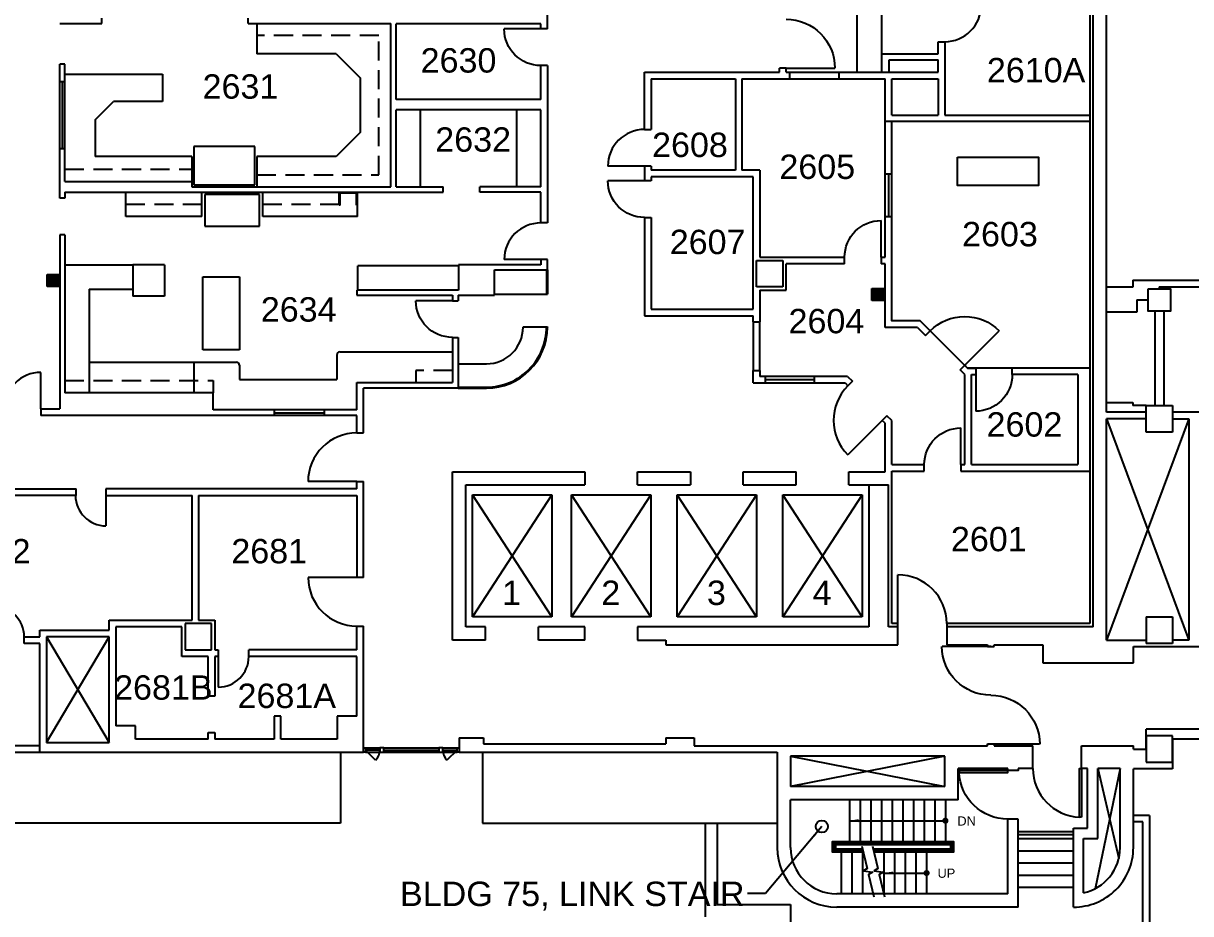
# Model space of a CAD drawing. Header units: inches. Extents: x 338 to 7662, y 1527 to 4766.
# Drawn here: x 2605 to 3754, y 2818 to 3694 of the extents above; entities that cross this region are included whole.
import ezdxf

# ---------------------------------------------------------------- set-up
doc = ezdxf.new("R2010")
doc.units = ezdxf.units.IN
doc.header["$LTSCALE"] = 150
doc.header["$MEASUREMENT"] = 0
doc.linetypes.add('HIDDEN2', pattern=[0.1875, 0.125, -0.0625])
doc.layers.get('0').update_dxf_attribs({"linetype": 'CONTINUOUS'})
for name, color, linetype in [('A-ANNO-TEXT', 4, 'CONTINUOUS'), ('A-ANNO-TEXT-STAIR', 4, 'CONTINUOUS'), ('A-ANNO-TX192', 4, 'CONTINUOUS'), ('A-COLS', 5, 'CONTINUOUS'), ('A-DOOR', 2, 'CONTINUOUS'), ('A-FLOR-BEAM', 1, 'CONTINUOUS'), ('A-FLOR-CASE', 3, 'CONTINUOUS'), ('A-FLOR-CASE-UPPR', 3, 'HIDDEN2'), ('A-FLOR-EVTR', 2, 'CONTINUOUS'), ('A-FLOR-HRAL', 1, 'CONTINUOUS'), ('A-FLOR-STRS', 2, 'CONTINUOUS'), ('A-FURN-EQUIP', 3, 'CONTINUOUS'), ('A-GLAZ', 2, 'CONTINUOUS'), ('A-GLAZ-SILL', 1, 'CONTINUOUS'), ('A-ROOF-LEVL-THICK', 3, 'CONTINUOUS'), ('A-SHFT', 1, 'CONTINUOUS'), ('A-WALL-FULL', 6, 'CONTINUOUS'), ('X-MEDGAS', 5, 'CONTINUOUS')]:
    doc.layers.add(name, color=color, linetype=linetype)
doc.styles.add('ARIAL', font='arial.ttf')
doc.styles.get("Standard").update_dxf_attribs({"font": 'simplex'})
doc.dimstyles.new('DIM-96', dxfattribs={"dimscale": 96, "dimtxt": 0.18, "dimasz": 0.09375, "dimexe": 0.18, "dimexo": 0.0625, "dimgap": 0.09, "dimtad": 0, "dimtih": 1, "dimtoh": 1, "dimdec": 4, "dimzin": 0, "dimdsep": 46, "dimlunit": 4, "dimtxsty": 'Standard', "dimblk": 'ARCHTICK', "dimcen": 0.09, "dimadec": 0, "dimazin": 0, "dimtfac": 1, "dimtdec": 4, "dimtofl": 0, "dimtmove": 2, "dimatfit": 3, "dimfxl": 0, "dimtolj": 1, "dimtzin": 0, "dimarcsym": 0})
doc.dimstyles.new('DIM1-4', dxfattribs={"dimscale": 48, "dimtxt": 0.09375, "dimasz": 0.125, "dimexe": 0.125, "dimexo": 0.09375, "dimgap": 0, "dimtad": 1, "dimdec": 6, "dimzin": 7, "dimdsep": 46, "dimlunit": 4, "dimtxsty": 'Standard', "dimsah": 1, "dimcen": 2.25, "dimdle": 1.5, "dimadec": 0, "dimazin": 0, "dimtfac": 1, "dimtdec": 6, "dimtix": 1, "dimtofl": 0, "dimtmove": 2, "dimatfit": 3, "dimfxl": 0, "dimtolj": 1, "dimtzin": 3, "dimarcsym": 0})

# ---------------------------------------------------------------- blocks, each defined once
blk = doc.blocks.new('LDOOR', base_point=(5988, 1992))
blk.add_line((5988, 1992), (5988, 2004))
blk.add_arc((5988, 1992), 12, 0, 90)
blk = doc.blocks.new('RDOOR', base_point=(6216, 3180))
blk.add_line((6216, 3180), (6216, 3192))
blk.add_arc((6216, 3180), 12, 90, 180)
blk = doc.blocks.new('TSTDOOR')
blk.add_line((0, 0), (0, 1))
blk.add_arc((0, 0), 1, 0, 90)
blk = doc.blocks.new('FIREPULL')
at = {"layer": 'X-MEDGAS'}
for p, q in [((-5.9, 0), (-5.9, 11.8)), ((-5.9, 11.8), (5.9, 11.8)), ((-5.9, 0), (-5.9, 11.8)), ((-5.9, 0), (-5.9, 11.8)), ((-5.8, 0), (-5.8, 11.8)), ((-5.8, 0), (-5.8, 11.8)), ((-5.8, 0), (-5.8, 11.8)), ((-5.7, 0), (-5.7, 11.8)), ((-5.7, 0), (-5.7, 11.8)), ((-5.7, 0), (-5.7, 11.8)), ((-5.7, 0), (-5.7, 11.8)), ((-5.6, 0), (-5.6, 11.8)), ((-5.6, 0), (-5.6, 11.8)), ((-5.6, 0), (-5.6, 11.8)), ((-5.5, 0), (-5.5, 11.8)), ((-5.5, 0), (-5.5, 11.8)), ((-5.5, 0), (-5.5, 11.8)), ((-5.4, 0), (-5.4, 11.8)), ((-5.4, 0), (-5.4, 11.8)), ((-5.4, 0), (-5.4, 11.8)), ((-5.3, 0), (-5.3, 11.8)), ((-5.3, 0), (-5.3, 11.8)), ((-5.3, 0), (-5.3, 11.8)), ((-5.2, 0), (-5.2, 11.8)), ((-5.2, 0), (-5.2, 11.8)), ((-5.2, 0), (-5.2, 11.8)), ((-5.2, 0), (-5.2, 11.8)), ((-5.1, 0), (-5.1, 11.8)), ((-5.1, 0), (-5.1, 11.8)), ((-5.1, 0), (-5.1, 11.8)), ((-5, 0), (-5, 11.8)), ((-5, 0), (-5, 11.8)), ((-5, 0), (-5, 11.8)), ((-4.9, 0), (-4.9, 11.8)), ((-4.9, 0), (-4.9, 11.8)), ((-4.9, 0), (-4.9, 11.8)), ((-4.8, 0), (-4.8, 11.8)), ((-4.8, 0), (-4.8, 11.8)), ((-4.8, 0), (-4.8, 11.8)), ((-4.7, 0), (-4.7, 11.8)), ((-4.7, 0), (-4.7, 11.8)), ((-4.7, 0), (-4.7, 11.8)), ((-4.7, 0), (-4.7, 11.8)), ((-4.6, 0), (-4.6, 11.8)), ((-4.6, 0), (-4.6, 11.8)), ((-4.6, 0), (-4.6, 11.8)), ((-4.5, 0), (-4.5, 11.8)), ((-4.5, 0), (-4.5, 11.8)), ((-4.5, 0), (-4.5, 11.8)), ((-4.4, 0), (-4.4, 11.8)), ((-4.4, 0), (-4.4, 11.8)), ((-4.4, 0), (-4.4, 11.8)), ((-4.3, 0), (-4.3, 11.8)), ((-4.3, 0), (-4.3, 11.8)), ((-4.3, 0), (-4.3, 11.8)), ((-4.2, 0), (-4.2, 11.8)), ((-4.2, 0), (-4.2, 11.8)), ((-4.2, 0), (-4.2, 11.8)), ((-4.2, 0), (-4.2, 11.8)), ((-4.1, 0), (-4.1, 11.8)), ((-4.1, 0), (-4.1, 11.8)), ((-4.1, 0), (-4.1, 11.8)), ((-4, 0), (-4, 11.8)), ((-4, 0), (-4, 11.8)), ((-4, 0), (-4, 11.8)), ((-3.9, 0), (-3.9, 11.8)), ((-3.9, 0), (-3.9, 11.8)), ((-3.9, 0), (-3.9, 11.8)), ((-3.8, 0), (-3.8, 11.8)), ((-3.8, 0), (-3.8, 11.8)), ((-3.8, 0), (-3.8, 11.8)), ((-3.7, 0), (-3.7, 11.8)), ((-3.7, 0), (-3.7, 11.8)), ((-3.7, 0), (-3.7, 11.8)), ((-3.7, 0), (-3.7, 11.8)), ((-3.6, 0), (-3.6, 11.8)), ((-3.6, 0), (-3.6, 11.8)), ((-3.6, 0), (-3.6, 11.8)), ((-3.5, 0), (-3.5, 11.8)), ((-3.5, 0), (-3.5, 11.8)), ((-3.5, 0), (-3.5, 11.8)), ((-3.4, 0), (-3.4, 11.8)), ((-3.4, 0), (-3.4, 11.8)), ((-3.4, 0), (-3.4, 11.8)), ((-3.3, 0), (-3.3, 11.8)), ((-3.3, 0), (-3.3, 11.8)), ((-3.3, 0), (-3.3, 11.8)), ((-3.2, 0), (-3.2, 11.8)), ((-3.2, 0), (-3.2, 11.8)), ((-3.2, 0), (-3.2, 11.8)), ((-3.2, 0), (-3.2, 11.8)), ((-3.1, 0), (-3.1, 11.8)), ((-3.1, 0), (-3.1, 11.8)), ((-3.1, 0), (-3.1, 11.8)), ((-3, 0), (-3, 11.8)), ((-3, 0), (-3, 11.8)), ((-3, 0), (-3, 11.8)), ((-2.9, 0), (-2.9, 11.8)), ((-2.9, 0), (-2.9, 11.8)), ((-2.9, 0), (-2.9, 11.8)), ((-2.8, 0), (-2.8, 11.8)), ((-2.8, 0), (-2.8, 11.8)), ((-2.8, 0), (-2.8, 11.8)), ((-2.7, 0), (-2.7, 11.8)), ((-2.7, 0), (-2.7, 11.8)), ((-2.7, 0), (-2.7, 11.8)), ((-2.7, 0), (-2.7, 11.8)), ((-2.6, 0), (-2.6, 11.8)), ((-2.6, 0), (-2.6, 11.8)), ((-2.6, 0), (-2.6, 11.8)), ((-2.5, 0), (-2.5, 11.8)), ((-2.5, 0), (-2.5, 11.8)), ((-2.5, 0), (-2.5, 11.8)), ((-2.4, 0), (-2.4, 11.8)), ((-2.4, 0), (-2.4, 11.8)), ((-2.4, 0), (-2.4, 11.8)), ((-2.3, 0), (-2.3, 11.8)), ((-2.3, 0), (-2.3, 11.8)), ((-2.3, 0), (-2.3, 11.8)), ((-2.2, 0), (-2.2, 11.8)), ((-2.2, 0), (-2.2, 11.8)), ((-2.2, 0), (-2.2, 11.8)), ((-2.2, 0), (-2.2, 11.8)), ((-2.1, 0), (-2.1, 11.8)), ((-2.1, 0), (-2.1, 11.8)), ((-2.1, 0), (-2.1, 11.8)), ((-2, 0), (-2, 11.8)), ((-2, 0), (-2, 11.8)), ((-2, 0), (-2, 11.8)), ((-1.9, 0), (-1.9, 11.8)), ((-1.9, 0), (-1.9, 11.8)), ((-1.9, 0), (-1.9, 11.8)), ((-1.8, 0), (-1.8, 11.8)), ((-1.8, 0), (-1.8, 11.8)), ((-1.8, 0), (-1.8, 11.8)), ((-1.7, 0), (-1.7, 11.8)), ((-1.7, 0), (-1.7, 11.8)), ((-1.7, 0), (-1.7, 11.8)), ((-1.7, 0), (-1.7, 11.8)), ((-1.6, 0), (-1.6, 11.8)), ((-1.6, 0), (-1.6, 11.8)), ((-1.6, 0), (-1.6, 11.8)), ((-1.5, 0), (-1.5, 11.8)), ((-1.5, 0), (-1.5, 11.8)), ((-1.5, 0), (-1.5, 11.8)), ((-1.4, 0), (-1.4, 11.8)), ((-1.4, 0), (-1.4, 11.8)), ((-1.4, 0), (-1.4, 11.8)), ((-1.3, 0), (-1.3, 11.8)), ((-1.3, 0), (-1.3, 11.8)), ((-1.3, 0), (-1.3, 11.8)), ((-1.2, 0), (-1.2, 11.8)), ((-1.2, 0), (-1.2, 11.8)), ((-1.2, 0), (-1.2, 11.8)), ((-1.2, 0), (-1.2, 11.8)), ((-1.1, 0), (-1.1, 11.8)), ((-1.1, 0), (-1.1, 11.8)), ((-1.1, 0), (-1.1, 11.8)), ((-1, 0), (-1, 11.8)), ((-1, 0), (-1, 11.8)), ((-1, 0), (-1, 11.8)), ((-0.9, 0), (-0.9, 11.8)), ((-0.9, 0), (-0.9, 11.8)), ((-0.9, 0), (-0.9, 11.8)), ((-0.8, 0), (-0.8, 11.8)), ((-0.8, 0), (-0.8, 11.8)), ((-0.8, 0), (-0.8, 11.8)), ((-0.7, 0), (-0.7, 11.8)), ((-0.7, 0), (-0.7, 11.8)), ((-0.7, 0), (-0.7, 11.8)), ((-0.7, 0), (-0.7, 11.8)), ((-0.6, 0), (-0.6, 11.8)), ((-0.6, 0), (-0.6, 11.8)), ((-0.6, 0), (-0.6, 11.8)), ((-0.5, 0), (-0.5, 11.8)), ((-0.5, 0), (-0.5, 11.8)), ((-0.5, 0), (-0.5, 11.8)), ((-0.4, 0), (-0.4, 11.8)), ((-0.4, 0), (-0.4, 11.8)), ((-0.4, 0), (-0.4, 11.8)), ((-0.3, 0), (-0.3, 11.8)), ((-0.3, 0), (-0.3, 11.8)), ((-0.3, 0), (-0.3, 11.8)), ((-0.2, 0), (-0.2, 11.8)), ((-0.2, 0), (-0.2, 11.8)), ((-0.2, 0), (-0.2, 11.8)), ((-0.2, 0), (-0.2, 11.8)), ((-0.1, 0), (-0.1, 11.8)), ((-0.1, 0), (-0.1, 11.8)), ((-0.1, 0), (-0.1, 11.8)), ((0, 0), (0, 11.8)), ((0, 0), (0, 11.8)), ((0, 0), (0, 11.8)), ((0.1, 0), (0.1, 11.8)), ((0.1, 0), (0.1, 11.8)), ((0.1, 0), (0.1, 11.8)), ((0.2, 0), (0.2, 11.8)), ((0.2, 0), (0.2, 11.8)), ((0.2, 0), (0.2, 11.8)), ((0.3, 0), (0.3, 11.8)), ((0.3, 0), (0.3, 11.8)), ((0.3, 0), (0.3, 11.8)), ((0.3, 0), (0.3, 11.8)), ((0.4, 0), (0.4, 11.8)), ((0.4, 0), (0.4, 11.8)), ((0.4, 0), (0.4, 11.8)), ((0.5, 0), (0.5, 11.8)), ((0.5, 0), (0.5, 11.8)), ((0.5, 0), (0.5, 11.8)), ((0.6, 0), (0.6, 11.8)), ((0.6, 0), (0.6, 11.8)), ((0.6, 0), (0.6, 11.8)), ((0.7, 0), (0.7, 11.8)), ((0.7, 0), (0.7, 11.8)), ((0.7, 0), (0.7, 11.8)), ((0.8, 0), (0.8, 11.8)), ((0.8, 0), (0.8, 11.8)), ((0.8, 0), (0.8, 11.8)), ((0.8, 0), (0.8, 11.8)), ((0.9, 0), (0.9, 11.8)), ((0.9, 0), (0.9, 11.8)), ((0.9, 0), (0.9, 11.8)), ((1, 0), (1, 11.8)), ((1, 0), (1, 11.8)), ((1, 0), (1, 11.8)), ((1.1, 0), (1.1, 11.8)), ((1.1, 0), (1.1, 11.8)), ((1.1, 0), (1.1, 11.8)), ((1.2, 0), (1.2, 11.8)), ((1.2, 0), (1.2, 11.8)), ((1.2, 0), (1.2, 11.8)), ((1.3, 0), (1.3, 11.8)), ((1.3, 0), (1.3, 11.8)), ((1.3, 0), (1.3, 11.8)), ((1.3, 0), (1.3, 11.8)), ((1.4, 0), (1.4, 11.8)), ((1.4, 0), (1.4, 11.8)), ((1.4, 0), (1.4, 11.8)), ((1.5, 0), (1.5, 11.8)), ((1.5, 0), (1.5, 11.8)), ((1.5, 0), (1.5, 11.8)), ((1.6, 0), (1.6, 11.8)), ((1.6, 0), (1.6, 11.8)), ((1.6, 0), (1.6, 11.8)), ((1.7, 0), (1.7, 11.8)), ((1.7, 0), (1.7, 11.8)), ((1.7, 0), (1.7, 11.8)), ((1.8, 0), (1.8, 11.8)), ((1.8, 0), (1.8, 11.8)), ((1.8, 0), (1.8, 11.8)), ((1.8, 0), (1.8, 11.8)), ((1.9, 0), (1.9, 11.8)), ((1.9, 0), (1.9, 11.8)), ((1.9, 0), (1.9, 11.8)), ((2, 0), (2, 11.8)), ((2, 0), (2, 11.8)), ((2, 0), (2, 11.8)), ((2.1, 0), (2.1, 11.8)), ((2.1, 0), (2.1, 11.8)), ((2.1, 0), (2.1, 11.8)), ((2.2, 0), (2.2, 11.8)), ((2.2, 0), (2.2, 11.8)), ((2.2, 0), (2.2, 11.8)), ((2.3, 0), (2.3, 11.8)), ((2.3, 0), (2.3, 11.8)), ((2.3, 0), (2.3, 11.8)), ((2.3, 0), (2.3, 11.8)), ((2.4, 0), (2.4, 11.8)), ((2.4, 0), (2.4, 11.8)), ((2.4, 0), (2.4, 11.8)), ((2.5, 0), (2.5, 11.8)), ((2.5, 0), (2.5, 11.8)), ((2.5, 0), (2.5, 11.8)), ((2.6, 0), (2.6, 11.8)), ((2.6, 0), (2.6, 11.8)), ((2.6, 0), (2.6, 11.8)), ((2.7, 0), (2.7, 11.8)), ((2.7, 0), (2.7, 11.8)), ((2.7, 0), (2.7, 11.8)), ((2.8, 0), (2.8, 11.8)), ((2.8, 0), (2.8, 11.8)), ((2.8, 0), (2.8, 11.8)), ((2.8, 0), (2.8, 11.8)), ((2.9, 0), (2.9, 11.8)), ((2.9, 0), (2.9, 11.8)), ((2.9, 0), (2.9, 11.8)), ((3, 0), (3, 11.8)), ((3, 0), (3, 11.8)), ((3, 0), (3, 11.8)), ((3.1, 0), (3.1, 11.8)), ((3.1, 0), (3.1, 11.8)), ((3.1, 0), (3.1, 11.8)), ((3.2, 0), (3.2, 11.8)), ((3.2, 0), (3.2, 11.8)), ((3.2, 0), (3.2, 11.8)), ((3.3, 0), (3.3, 11.8)), ((3.3, 0), (3.3, 11.8)), ((3.3, 0), (3.3, 11.8)), ((3.3, 0), (3.3, 11.8)), ((3.4, 0), (3.4, 11.8)), ((3.4, 0), (3.4, 11.8)), ((3.4, 0), (3.4, 11.8)), ((3.5, 0), (3.5, 11.8)), ((3.5, 0), (3.5, 11.8)), ((3.5, 0), (3.5, 11.8)), ((3.6, 0), (3.6, 11.8)), ((3.6, 0), (3.6, 11.8)), ((3.6, 0), (3.6, 11.8)), ((3.7, 0), (3.7, 11.8)), ((3.7, 0), (3.7, 11.8)), ((3.7, 0), (3.7, 11.8)), ((3.8, 0), (3.8, 11.8)), ((3.8, 0), (3.8, 11.8)), ((3.8, 0), (3.8, 11.8)), ((3.8, 0), (3.8, 11.8)), ((3.9, 0), (3.9, 11.8)), ((3.9, 0), (3.9, 11.8)), ((3.9, 0), (3.9, 11.8)), ((4, 0), (4, 11.8)), ((4, 0), (4, 11.8)), ((4, 0), (4, 11.8)), ((4.1, 0), (4.1, 11.8)), ((4.1, 0), (4.1, 11.8)), ((4.1, 0), (4.1, 11.8)), ((4.2, 0), (4.2, 11.8)), ((4.2, 0), (4.2, 11.8)), ((4.2, 0), (4.2, 11.8)), ((4.3, 0), (4.3, 11.8)), ((4.3, 0), (4.3, 11.8)), ((4.3, 0), (4.3, 11.8)), ((4.3, 0), (4.3, 11.8)), ((4.4, 0), (4.4, 11.8)), ((4.4, 0), (4.4, 11.8)), ((4.4, 0), (4.4, 11.8)), ((4.5, 0), (4.5, 11.8)), ((4.5, 0), (4.5, 11.8)), ((4.5, 0), (4.5, 11.8)), ((4.6, 0), (4.6, 11.8)), ((4.6, 0), (4.6, 11.8)), ((4.6, 0), (4.6, 11.8)), ((4.7, 0), (4.7, 11.8)), ((4.7, 0), (4.7, 11.8)), ((4.7, 0), (4.7, 11.8)), ((4.8, 0), (4.8, 11.8)), ((4.8, 0), (4.8, 11.8)), ((4.8, 0), (4.8, 11.8)), ((4.8, 0), (4.8, 11.8)), ((4.9, 0), (4.9, 11.8)), ((4.9, 0), (4.9, 11.8)), ((4.9, 0), (4.9, 11.8)), ((5, 0), (5, 11.8)), ((5, 0), (5, 11.8)), ((5, 0), (5, 11.8)), ((5.1, 0), (5.1, 11.8)), ((5.1, 0), (5.1, 11.8)), ((5.1, 0), (5.1, 11.8)), ((5.2, 0), (5.2, 11.8)), ((5.2, 0), (5.2, 11.8)), ((5.2, 0), (5.2, 11.8)), ((5.3, 0), (5.3, 11.8)), ((5.3, 0), (5.3, 11.8)), ((5.3, 0), (5.3, 11.8)), ((5.3, 0), (5.3, 11.8)), ((5.4, 0), (5.4, 11.8)), ((5.4, 0), (5.4, 11.8)), ((5.4, 0), (5.4, 11.8)), ((5.5, 0), (5.5, 11.8)), ((5.5, 0), (5.5, 11.8)), ((5.5, 0), (5.5, 11.8)), ((5.6, 0), (5.6, 11.8)), ((5.6, 0), (5.6, 11.8)), ((5.6, 0), (5.6, 11.8)), ((5.7, 0), (5.7, 11.8)), ((5.7, 0), (5.7, 11.8)), ((5.7, 0), (5.7, 11.8)), ((5.8, 0), (5.8, 11.8)), ((5.8, 0), (5.8, 11.8)), ((5.8, 0), (5.8, 11.8)), ((5.8, 0), (5.8, 11.8)), ((5.9, 11.8), (5.9, 0)), ((5.9, 0), (5.9, 11.8)), ((5.9, 0), (-5.9, 0))]:
    blk.add_line(p, q, dxfattribs=at)
blk = doc.blocks.new('dr-48')
blk.add_line((0, 0), (0, 48))
blk.add_arc((-0.1, 0), 48.1, 0.0423, 89.9052)
blk = doc.blocks.new('48-dr')
blk.add_lwpolyline([(0, 48), (2, 48), (2, 0), (0, 0)], close=True)
blk.add_arc((-0.1, 0), 48.1, 0.0423, 87.521)
blk = doc.blocks.new('_ArchTick')
at = {"color": 0, "linetype": 'ByBlock', "const_width": 0.15}
blk.add_lwpolyline([(-0.5, -0.5), (0.5, 0.5)], dxfattribs=at)

msp = doc.modelspace()

# ---------------------------------------------------------------- linework, layer by layer
at = {"layer": 'A-ANNO-TEXT', "const_width": 3}
for points in [[(3511, 2909.5, 1), (3514, 2909.5, 1)], [(3492.5, 2858, 1), (3495.5, 2858, 1)]]:
    msp.add_lwpolyline(points, format="xyb", close=True, dxfattribs=at)
at = {"layer": 'A-ANNO-TEXT', "linetype": 'Continuous'}
for points in [[(3430.3, 2884.4), (3435.6, 2862.4), (3431.9, 2860), (3440.6, 2859), (3436.9, 2856.6), (3442.2, 2834.6)], [(3440.8, 2884.4), (3446.1, 2862.4), (3442.4, 2860), (3451.1, 2859), (3447.4, 2856.6), (3452.7, 2834.6)]]:
    msp.add_lwpolyline(points, dxfattribs=at)
at = {"layer": 'A-COLS'}
for p, q in [((3326.5, 3435), (3326.5, 3461)), ((3326.5, 3461), (3352.5, 3461)), ((3352.5, 3461), (3352.5, 3435)), ((3352.5, 3435), (3326.5, 3435)), ((3710, 3292), (3710, 3318)), ((3710, 3318), (3736, 3318)), ((3736, 3318), (3736, 3292)), ((3736, 3292), (3710, 3292)), ((2790.3, 3103.5), (2764.3, 3103.5)), ((2764.3, 3103.5), (2764.3, 3077.5)), ((2790.3, 3077.5), (2790.3, 3103.5)), ((3710, 3110), (3736, 3110)), ((3710, 3110), (3710, 3084)), ((3736, 3110), (3736, 3084)), ((3736, 3084), (3710, 3084)), ((2764.3, 3077.5), (2790.3, 3077.5)), ((3710, 2993), (3710, 2967)), ((3736, 2993), (3710, 2993)), ((3736, 2967), (3736, 2993)), ((3710, 2967), (3736, 2967))]:
    msp.add_line(p, q, dxfattribs=at)
msp.add_lwpolyline([(3712, 3433), (3734, 3433), (3734, 3411), (3712, 3411)], close=True, dxfattribs=at)
at = {"layer": 'A-DOOR'}
msp.add_line((2622.3, 3314.7), (2622.3, 3350.7), dxfattribs=at)
msp.add_arc((3511.8, 3712.2), 36, 270, 0, dxfattribs=at)
msp.add_ellipse((2622.3, 3314.7), major_axis=(-25.5, 25.5), ratio=1, start_param=-0.785398, end_param=0.785398, dxfattribs=at)
at = {"layer": 'A-FLOR-BEAM'}
for p, q in [((3718.5, 3411), (3718.5, 3318)), ((3727.5, 3411), (3727.5, 3318))]:
    msp.add_line(p, q, dxfattribs=at)
at = {"layer": 'A-FLOR-CASE'}
for p, q in [((3425.7, 3646.2), (3425.7, 3766.2)), ((3449.8, 3646.2), (3449.8, 3766.2)), ((2834.8, 3694.2), (2834.8, 3664.2)), ((2912.8, 3664.2), (2834.8, 3664.2)), ((2912.8, 3664.2), (2936.8, 3640.2)), ((2645.8, 3644.2), (2741.8, 3644.2)), ((2741.8, 3644.2), (2741.8, 3617.2)), ((2936.8, 3587.2), (2936.8, 3640.2)), ((2675.8, 3599.2), (2693.8, 3617.2)), ((2741.8, 3617.2), (2693.8, 3617.2)), ((2995.8, 3533.2), (2995.8, 3609.2)), ((3090.3, 3609.2), (3090.3, 3533.2)), ((2675.8, 3599.2), (2675.8, 3563.2)), ((2936.8, 3587.2), (2912.8, 3563.2)), ((2770.8, 3563.2), (2675.8, 3563.2)), ((2770.8, 3563.2), (2770.8, 3538.7)), ((2912.8, 3563.2), (2834.8, 3563.2)), ((2834.8, 3563.2), (2834.8, 3533.2)), ((2705.8, 3504.2), (2705.8, 3528.2)), ((2780.8, 3504.2), (2780.8, 3528.2)), ((2840.8, 3504.2), (2840.8, 3528.2)), ((2915.8, 3515.2), (2915.8, 3528.2)), ((2932.8, 3527.2), (2916.8, 3527.2)), ((2916.8, 3515.2), (2916.8, 3527.2)), ((2932.8, 3515.2), (2932.8, 3527.2)), ((2933.8, 3504.2), (2933.8, 3528.2)), ((2780.8, 3504.2), (2705.8, 3504.2)), ((2933.8, 3504.2), (2840.8, 3504.2)), ((2916.8, 3515.2), (2915.8, 3515.2)), ((2933.8, 3515.2), (2932.8, 3515.2)), ((2645.8, 3456.7), (2712.8, 3456.7)), ((3033.3, 3455.7), (2934.3, 3455.7)), ((2934.3, 3431.7), (2934.3, 3455.7)), ((3119.8, 3451.8), (3119.8, 3427.8)), ((3120.8, 3451.8), (3120.8, 3427.8)), ((2781.8, 3372.8), (2781.8, 3444.8)), ((2781.8, 3444.8), (2817.8, 3444.8)), ((2817.8, 3444.8), (2817.8, 3372.8)), ((2669.8, 3432.7), (2669.8, 3330.7)), ((2669.8, 3432.7), (2712.8, 3432.7)), ((3068.8, 3427.8), (3120.8, 3427.8)), ((3096.8, 3395.5), (3096.8, 3395.2)), ((3096.8, 3395.5), (3120.8, 3395.5)), ((3120.8, 3395.5), (3120.8, 3395.2)), ((2817.8, 3372.8), (2781.8, 3372.8)), ((2913.5, 3367.8), (2913.5, 3343.7)), ((2916.5, 3370.8), (3027.3, 3370.8)), ((2669.8, 3360.8), (2814.8, 3360.8)), ((2772.8, 3360.8), (2772.8, 3330.7)), ((2817.8, 3357.8), (2817.8, 3343.7)), ((3032.8, 3359.2), (3060.8, 3359.2)), ((2817.8, 3343.7), (2913.5, 3343.7)), ((3032.8, 3336.2), (3060.8, 3336.2)), ((3032.8, 3335.2), (3060.8, 3335.2))]:
    msp.add_line(p, q, dxfattribs=at)
for centre, radius, start, end in [((3060.8, 3395.2), 59, 270, 0.2428), ((3060.8, 3395.2), 60, 270, 0), ((3060.8, 3395.2), 36, 270, 0), ((2916.5, 3367.8), 3, 90, 180), ((2814.8, 3357.8), 3, 0, 90)]:
    msp.add_arc(centre, radius, start, end, dxfattribs=at)
at = {"layer": 'A-FLOR-CASE-UPPR'}
for p, q in [((2954.8, 3682.2), (2834.8, 3682.2)), ((2954.8, 3545.2), (2954.8, 3682.2)), ((2645.8, 3550.7), (2770.8, 3550.7)), ((2834.8, 3545.2), (2954.8, 3545.2)), ((2705.8, 3516.2), (2780.8, 3516.2)), ((2840.8, 3516.2), (2915.8, 3516.2)), ((2991.2, 3352.7), (2991.2, 3340.8)), ((3027.3, 3352.7), (2991.2, 3352.7)), ((2645.8, 3342.8), (2791.8, 3342.8)), ((2791.8, 3342.8), (2791.8, 3330.7))]:
    msp.add_line(p, q, dxfattribs=at)
at = {"layer": 'A-FLOR-EVTR'}
for p, q in [((3047, 3110), (3047, 3230.2)), ((3125, 3110), (3047, 3230.2)), ((3125, 3230.2), (3047, 3110)), ((3047, 3230.2), (3125, 3230.2)), ((3125, 3230.2), (3125, 3110)), ((3144.5, 3230.2), (3222.5, 3230.2)), ((3222.5, 3110), (3144.5, 3230.2)), ((3222.5, 3230.2), (3144.5, 3110)), ((3144.5, 3110), (3144.5, 3230.2)), ((3222.5, 3230.2), (3222.5, 3110)), ((3248.5, 3110), (3248.5, 3230.2)), ((3326.5, 3110), (3248.5, 3230.2)), ((3326.5, 3230.2), (3248.5, 3110)), ((3248.5, 3230.2), (3326.5, 3230.2)), ((3326.5, 3230.2), (3326.5, 3110)), ((3352.5, 3110), (3352.5, 3230.2)), ((3430.5, 3110), (3352.5, 3230.2)), ((3430.5, 3230.2), (3352.5, 3110)), ((3352.5, 3230.2), (3430.5, 3230.2)), ((3430.5, 3230.2), (3430.5, 3110)), ((3125, 3110), (3047, 3110)), ((3222.5, 3110), (3144.5, 3110)), ((3326.5, 3110), (3248.5, 3110)), ((3430.5, 3110), (3352.5, 3110))]:
    msp.add_line(p, q, dxfattribs=at)
at = {"layer": 'A-FLOR-HRAL'}
for p, q in [((3638.5, 2898.5), (3584, 2898.5)), ((3638.5, 2895.5), (3584, 2895.5))]:
    msp.add_line(p, q, dxfattribs=at)
for points in [[(3431.7, 2878.5), (3401.5, 2878.5), (3401.5, 2889), (3520.5, 2889), (3520.5, 2878.5), (3442.2, 2878.5)], [(3431.4, 2880), (3403, 2880), (3403, 2887.5), (3519, 2887.5), (3519, 2880), (3441.9, 2880)]]:
    msp.add_lwpolyline(points, dxfattribs=at)
at = {"layer": 'A-FLOR-STRS'}
for p, q in [((3418, 2930), (3418, 2889)), ((3428.5, 2930), (3428.5, 2889)), ((3439, 2930), (3439, 2889)), ((3449.5, 2930), (3449.5, 2889)), ((3460, 2930), (3460, 2889)), ((3470.5, 2930), (3470.5, 2889)), ((3481, 2930), (3481, 2889)), ((3491.5, 2930), (3491.5, 2889)), ((3502, 2930), (3502, 2889)), ((3512.5, 2930), (3512.5, 2889)), ((3418, 2887.5), (3418, 2886)), ((3428.5, 2887.5), (3428.5, 2886)), ((3439, 2887.5), (3439, 2886)), ((3449.5, 2887.5), (3449.5, 2886)), ((3460, 2887.5), (3460, 2886)), ((3470.5, 2887.5), (3470.5, 2886)), ((3481, 2887.5), (3481, 2886)), ((3491.5, 2887.5), (3491.5, 2886)), ((3502, 2887.5), (3502, 2886)), ((3512.5, 2887.5), (3512.5, 2886)), ((3584, 2892), (3638.5, 2892)), ((3410, 2881.5), (3410, 2880)), ((3410, 2878.5), (3410, 2837.5)), ((3420.5, 2881.5), (3420.5, 2880)), ((3420.5, 2878.5), (3420.5, 2837.5)), ((3431, 2881.5), (3431, 2880)), ((3431, 2878.5), (3431, 2837.5)), ((3452, 2881.5), (3452, 2880)), ((3452, 2878.5), (3452, 2837.5)), ((3462.5, 2881.5), (3462.5, 2880)), ((3462.5, 2878.5), (3462.5, 2837.5)), ((3473, 2881.5), (3473, 2880)), ((3473, 2878.5), (3473, 2837.5)), ((3483.5, 2881.5), (3483.5, 2880)), ((3483.5, 2878.5), (3483.5, 2837.5)), ((3494, 2881.5), (3494, 2880)), ((3494, 2878.5), (3494, 2837.5)), ((3584, 2880), (3638.5, 2880)), ((3584, 2868), (3638.5, 2868)), ((3584, 2856), (3638.5, 2856)), ((3584, 2844), (3638.5, 2844))]:
    msp.add_line(p, q, dxfattribs=at)
msp.add_lwpolyline([(3431, 2881.5), (3404.5, 2881.5), (3404.5, 2886), (3517.5, 2886), (3517.5, 2881.5), (3441.5, 2881.5)], dxfattribs=at)
at = {"layer": 'A-FURN-EQUIP'}
for p, q in [((2832.8, 3573.2), (2772.8, 3573.2)), ((2772.8, 3573.2), (2772.8, 3535.2)), ((2832.8, 3535.2), (2832.8, 3573.2)), ((2772.8, 3535.2), (2832.8, 3535.2)), ((2783.5, 3525.7), (2783.5, 3494.7)), ((2837.5, 3525.7), (2783.5, 3525.7)), ((2837.5, 3494.7), (2837.5, 3525.7)), ((2783.5, 3494.7), (2837.5, 3494.7))]:
    msp.add_line(p, q, dxfattribs=at)
at = {"layer": 'A-GLAZ'}
for p, q in [((2643.3, 3636.8), (2643.3, 3570.8)), ((3383.5, 3343.5), (3335.5, 3343.5)), ((2852.3, 3311), (2901.3, 3311)), ((2955.8, 2979), (2941.8, 2979)), ((2951.6, 2969.1), (2941.8, 2979)), ((2959.8, 2979), (3013.8, 2979)), ((3017.8, 2979), (3031.8, 2979)), ((3031.8, 2979), (3021.9, 2969.1))]:
    msp.add_line(p, q, dxfattribs=at)
for points in [[(2939.8, 2981.2), (2941.8, 2981.2), (2941.8, 2976.8), (2939.8, 2976.8)], [(2959.8, 2981.2), (2955.8, 2981.2), (2955.8, 2976.8), (2959.8, 2976.8)], [(3017.8, 2981.2), (3013.8, 2981.2), (3013.8, 2976.8), (3017.8, 2976.8)], [(3031.8, 2981.2), (3033.8, 2981.2), (3033.8, 2976.8), (3031.8, 2976.8)]]:
    msp.add_lwpolyline(points, close=True, dxfattribs=at)
for centre, start, end in [((2941.8, 2979), 315, 0), ((3031.8, 2979), 180, 225)]:
    msp.add_arc(centre, 14, start, end, dxfattribs=at)
at = {"layer": 'A-GLAZ-SILL'}
for p, q in [((2640.8, 3570.8), (2640.8, 3636.8)), ((2645.8, 3570.8), (2645.8, 3636.8)), ((3323.3, 3400.5), (3323.3, 3352.5)), ((3329.8, 3352.5), (3329.8, 3400.5)), ((3383.5, 3346.8), (3335.5, 3346.8)), ((3335.5, 3340.3), (3383.5, 3340.3)), ((2901.3, 3313.8), (2852.3, 3313.8)), ((2901.3, 3308.2), (2852.3, 3308.2)), ((2941.8, 2981.2), (2955.8, 2981.2)), ((2941.8, 2976.8), (2955.8, 2976.8)), ((2959.8, 2981.2), (3013.8, 2981.2)), ((2959.8, 2976.8), (3013.8, 2976.8)), ((3017.8, 2981.2), (3031.8, 2981.2)), ((3017.8, 2976.8), (3031.8, 2976.8))]:
    msp.add_line(p, q, dxfattribs=at)
at = {"layer": 'A-ROOF-LEVL-THICK'}
for p, q in [((2917, 2976.8), (2917, 2907)), ((3057, 2976.8), (3057, 2907)), ((2917, 2907), (2400.2, 2907)), ((3057, 2907), (3347, 2907)), ((3276, 2907), (3276, 2815)), ((3288, 2907), (3288, 2827)), ((3288, 2827), (3360, 2827)), ((3360, 2827), (3360, 2683))]:
    msp.add_line(p, q, dxfattribs=at)
at = {"layer": 'A-SHFT'}
for p, q in [((3752.2, 3305), (3671, 3087.2)), ((3671, 3305), (3752.2, 3087.2)), ((2627.8, 3090.5), (2689.5, 2986.5)), ((2627.8, 2986.5), (2689.5, 3090.5)), ((3360, 2973), (3512, 2943)), ((3512, 2973), (3360, 2943)), ((3684.5, 2961), (3659.9, 2842.6)), ((3662.5, 2961), (3683.2, 2872.2))]:
    msp.add_line(p, q, dxfattribs=at)
at = {"layer": 'A-WALL-FULL'}
for p, q in [((3671, 3311.5), (3671, 4488)), ((3658, 3100.2), (3658, 3737.2)), ((3120.8, 3688.7), (3120.8, 3720.2)), ((3654.8, 3715.2), (3654.8, 3103.5)), ((2640.8, 3694.2), (2682.3, 3694.2)), ((2682.3, 3694.2), (2682.3, 3699.2)), ((2826.3, 3694.2), (2826.3, 3699.2)), ((2826.3, 3694.2), (2966.8, 3694.2)), ((2966.8, 3533.2), (2966.8, 3694.2)), ((3114.3, 3693.8), (2971.8, 3693.8)), ((2971.8, 3619.2), (2971.8, 3693.8)), ((3114.3, 3688.7), (3114.3, 3693.8)), ((3120.8, 3688.7), (3114.3, 3688.7)), ((3505.3, 3676.2), (3511.8, 3676.2)), ((3505.3, 3664.2), (3505.3, 3676.2)), ((3511.8, 3676.2), (3511.8, 3604)), ((2640.8, 3636.8), (2640.8, 3654.2)), ((2645.8, 3654.2), (2640.8, 3654.2)), ((2645.8, 3636.8), (2645.8, 3654.2)), ((3449.8, 3664.2), (3505.3, 3664.2)), ((3457.3, 3658.2), (3505.3, 3658.2)), ((3457.3, 3646.2), (3457.3, 3658.2)), ((3505.3, 3646.2), (3505.3, 3658.2)), ((3120.8, 3652.8), (3114.3, 3652.8)), ((3114.3, 3619.2), (3114.3, 3652.8)), ((3120.8, 3652.8), (3120.8, 3497.8)), ((3216.3, 3589.8), (3216.3, 3646.2)), ((3216.3, 3646.2), (3349.2, 3646.2)), ((3355.7, 3650.2), (3349.2, 3650.2)), ((3349.2, 3646.2), (3349.2, 3650.2)), ((3355.7, 3646.2), (3355.7, 3650.2)), ((3355.7, 3646.2), (3505.3, 3646.2)), ((3359, 3646.2), (3359, 3639.7)), ((3407.8, 3639.7), (3407.8, 3646.2)), ((2645.8, 3636.8), (2640.8, 3636.8)), ((3222.8, 3639.7), (3305.8, 3639.7)), ((3222.8, 3639.7), (3222.8, 3589.8)), ((3305.8, 3639.7), (3305.8, 3549.7)), ((3312.3, 3639.7), (3312.3, 3549.7)), ((3312.3, 3639.7), (3453.3, 3639.7)), ((3453.3, 3464.2), (3453.3, 3639.7)), ((3459.8, 3639.7), (3505.3, 3639.7)), ((3459.8, 3604), (3459.8, 3639.7)), ((3505.3, 3639.7), (3505.3, 3604)), ((3114.3, 3619.2), (2971.8, 3619.2)), ((3114.3, 3609.2), (2971.8, 3609.2)), ((2971.8, 3533.2), (2971.8, 3609.2)), ((3114.3, 3533.2), (3114.3, 3609.2)), ((3453.3, 3598), (3654.8, 3598)), ((3459.8, 3604), (3505.3, 3604)), ((3459.8, 3401.5), (3459.8, 3598)), ((3511.8, 3604), (3654.8, 3604)), ((3216.3, 3589.8), (3222.8, 3589.8)), ((2640.8, 3522.2), (2640.8, 3570.8)), ((2645.8, 3570.8), (2640.8, 3570.8)), ((2645.8, 3538.7), (2645.8, 3570.8)), ((3222.8, 3553.8), (3216.3, 3553.8)), ((3216.3, 3553.8), (3216.3, 3539.2)), ((3222.8, 3553.8), (3222.8, 3549.7)), ((2645.8, 3538.7), (2770.8, 3538.7)), ((2770.8, 3538.7), (2770.8, 3533.2)), ((3222.8, 3539.2), (3216.3, 3539.2)), ((3305.8, 3549.7), (3222.8, 3549.7)), ((3323.3, 3543.2), (3222.8, 3543.2)), ((3222.8, 3543.2), (3222.8, 3539.2)), ((3329.8, 3549.7), (3312.3, 3549.7)), ((3323.3, 3412.8), (3323.3, 3543.2)), ((3329.8, 3549.7), (3329.8, 3464.2)), ((3459.8, 3545.7), (3453.3, 3545.7)), ((3456.5, 3545.7), (3456.5, 3503.7)), ((2645.8, 3528.2), (2645.8, 3522.2)), ((2645.8, 3528.2), (3018.3, 3528.2)), ((2770.8, 3533.2), (2966.8, 3533.2)), ((2971.8, 3533.2), (3018.3, 3533.2)), ((3018.3, 3528.2), (3018.3, 3533.2)), ((3114.3, 3533.2), (3054.3, 3533.2)), ((3054.3, 3528.2), (3054.3, 3533.2)), ((3114.3, 3528.2), (3054.3, 3528.2)), ((3114.3, 3497.8), (3114.3, 3528.2)), ((2645.8, 3522.2), (2640.8, 3522.2)), ((3120.8, 3497.8), (3114.3, 3497.8)), ((3216.3, 3503.2), (3222.8, 3503.2)), ((3216.3, 3503.2), (3216.3, 3406.3)), ((3222.8, 3503.2), (3222.8, 3412.8)), ((3459.8, 3503.7), (3453.3, 3503.7)), ((2640.8, 3486.2), (2640.8, 3314.7)), ((2645.8, 3486.2), (2640.8, 3486.2)), ((2645.8, 3486.2), (2645.8, 3330.7)), ((3120.8, 3461.8), (3114.3, 3461.8)), ((3114.3, 3461.8), (3114.3, 3456.7)), ((3120.8, 3451.8), (3120.8, 3461.8)), ((3329.8, 3464.2), (3413.3, 3464.2)), ((3413.3, 3457.7), (3413.3, 3464.2)), ((3449.3, 3464.2), (3453.3, 3464.2)), ((3449.3, 3464.2), (3449.3, 3457.7)), ((2743.8, 3456.7), (2712.8, 3456.7)), ((2712.8, 3456.7), (2712.8, 3425.7)), ((2743.8, 3456.7), (2743.8, 3425.7)), ((3114.3, 3456.7), (3033.3, 3456.7)), ((3033.3, 3456.7), (3033.3, 3431.7)), ((3068.8, 3426.8), (3068.8, 3451.8)), ((3068.8, 3451.8), (3120.8, 3451.8)), ((3413.3, 3457.7), (3355.7, 3457.7)), ((3355.7, 3431.7), (3355.7, 3457.7)), ((3453.3, 3457.7), (3449.3, 3457.7)), ((3453.3, 3395), (3453.3, 3457.7)), ((3697, 3441.5), (3697, 3434.5)), ((3697, 3441.5), (4605.5, 3441.5)), ((2743.8, 3425.7), (2712.8, 3425.7)), ((3033.3, 3431.7), (2933.3, 3431.7)), ((2933.3, 3431.7), (2933.3, 3426.8)), ((2933.3, 3426.8), (3027.3, 3426.8)), ((3027.3, 3426.8), (3027.3, 3421.2)), ((3032.8, 3426.8), (3032.8, 3421.2)), ((3032.8, 3426.8), (3068.8, 3426.8)), ((3329.8, 3431.7), (3355.7, 3431.7)), ((3329.8, 3431.7), (3329.8, 3400.5)), ((3697, 3434.5), (3671, 3434.5)), ((3723, 3434.8), (4598.5, 3435)), ((3723, 3434.8), (3723, 3433)), ((3027.3, 3421.2), (3032.8, 3421.2)), ((3222.8, 3412.8), (3323.3, 3412.8)), ((3701, 3422), (3701, 3410)), ((3701, 3422), (3712, 3422)), ((3216.3, 3406.3), (3323.3, 3406.3)), ((3323.3, 3400.5), (3323.3, 3406.3)), ((3487.8, 3401.5), (3459.8, 3401.5)), ((3487.8, 3401.5), (3497.5, 3391.7)), ((3701, 3410), (3671, 3410)), ((3323.3, 3400.5), (3329.8, 3400.5)), ((3485.1, 3395), (3453.3, 3395)), ((3485.1, 3395), (3493, 3387.1)), ((3493, 3387.1), (3497.5, 3391.7)), ((3027.3, 3385.2), (3032.8, 3385.2)), ((3027.3, 3385.2), (3027.3, 3340.8)), ((3032.8, 3385.2), (3032.8, 3335.2)), ((3527, 3353.2), (3531.6, 3357.8)), ((3534.4, 3355), (3531.6, 3357.8)), ((3534.4, 3355), (3542.3, 3355)), ((3542.3, 3355), (3542.3, 3348.5)), ((3654.8, 3355), (3578.3, 3355)), ((3578.3, 3348.5), (3578.3, 3355)), ((3323.3, 3340.3), (3323.3, 3352.5)), ((3323.3, 3352.5), (3329.8, 3352.5)), ((3329.8, 3352.5), (3329.8, 3346.8)), ((3335.5, 3346.8), (3329.8, 3346.8)), ((3335.5, 3340.3), (3335.5, 3346.8)), ((3416.3, 3346.8), (3383.5, 3346.8)), ((3383.5, 3340.3), (3383.5, 3346.8)), ((3416.3, 3346.8), (3421.1, 3342)), ((3531.7, 3348.5), (3527, 3353.2)), ((3531.7, 3260), (3531.7, 3348.5)), ((3538.3, 3260), (3538.3, 3348.5)), ((3538.3, 3348.5), (3542.3, 3348.5)), ((3642.8, 3348.5), (3578.3, 3348.5)), ((3642.8, 3348.5), (3642.8, 3260)), ((2933.3, 3313.8), (2933.3, 3340.8)), ((2933.3, 3340.8), (3027.3, 3340.8)), ((3032.8, 3335.2), (2939.8, 3335.2)), ((2939.8, 3291.2), (2939.8, 3335.2)), ((3323.3, 3340.3), (3335.5, 3340.3)), ((3383.5, 3340.3), (3413.7, 3340.3)), ((3413.7, 3340.3), (3416.5, 3337.4)), ((3421.1, 3342), (3416.5, 3337.4)), ((2791.8, 3330.7), (2645.8, 3330.7)), ((2791.8, 3313.8), (2791.8, 3330.7)), ((3671, 3321.2), (3697, 3321.2)), ((3697, 3321.2), (3697, 3318)), ((2622.3, 3314.7), (2640.8, 3314.7)), ((2622.3, 3314.7), (2622.3, 3308.2)), ((2852.3, 3313.8), (2791.8, 3313.8)), ((2852.3, 3308.2), (2852.3, 3313.8)), ((2933.3, 3313.8), (2901.3, 3313.8)), ((2901.3, 3308.2), (2901.3, 3313.8)), ((3710, 3311.5), (3671, 3311.5)), ((3710, 3318), (3697, 3318)), ((4022, 3311.5), (3736, 3311.5)), ((2852.3, 3308.2), (2622.3, 3308.2)), ((2933.3, 3308.2), (2901.3, 3308.2)), ((2933.3, 3291.2), (2933.3, 3308.2)), ((3455, 3308.1), (3450.4, 3303.5)), ((3453.3, 3300.7), (3450.4, 3303.5)), ((3453.3, 3253), (3453.3, 3300.7)), ((3459.8, 3303.3), (3455, 3308.1)), ((3459.8, 3260), (3459.8, 3303.3)), ((3671, 3087.2), (3671, 3305)), ((3710, 3305), (3671, 3305)), ((3736, 3305), (3752.2, 3305)), ((3752.2, 3305), (3752.2, 3087.2)), ((2933.3, 3291.2), (2939.8, 3291.2)), ((3027.5, 3253), (3157.5, 3253)), ((3027.5, 3087.2), (3027.5, 3253)), ((3157.5, 3253), (3157.5, 3240)), ((3209.5, 3240), (3209.5, 3253)), ((3209.5, 3253), (3261.5, 3253)), ((3261.5, 3253), (3261.5, 3240)), ((3313.5, 3240), (3313.5, 3253)), ((3313.5, 3253), (3365.5, 3253)), ((3365.5, 3240), (3365.5, 3253)), ((3417.5, 3240), (3417.5, 3253)), ((3417.5, 3253), (3453.3, 3253)), ((3459.8, 3260), (3491.7, 3260)), ((3459.8, 3253.5), (3491.7, 3253.5)), ((3459.8, 3103.5), (3459.8, 3253.5)), ((3491.7, 3253.5), (3491.7, 3260)), ((3527.7, 3260), (3527.7, 3253.5)), ((3527.7, 3260), (3531.7, 3260)), ((3527.7, 3253.5), (3654.8, 3253.5)), ((3538.3, 3260), (3642.8, 3260)), ((2933.3, 3236.2), (2933.3, 3243.2)), ((2933.3, 3243.2), (2939.8, 3243.2)), ((2939.8, 3149), (2939.8, 3243.2)), ((3040.5, 3240), (3157.5, 3240)), ((3040.5, 3100.2), (3040.5, 3240)), ((3209.5, 3240), (3261.5, 3240)), ((3313.5, 3240), (3365.5, 3240)), ((3417.5, 3240), (3456.5, 3240)), ((3437, 3240), (3437, 3100.2)), ((3456.5, 3100.2), (3456.5, 3240)), ((2479, 3236.2), (2657, 3236.2)), ((2657, 3229.7), (2479, 3229.7)), ((2657, 3229.7), (2657, 3236.2)), ((2933.3, 3236.2), (2686.3, 3236.2)), ((2686.3, 3236.2), (2686.3, 3229.7)), ((2686.3, 3229.7), (2771, 3229.7)), ((2771, 3106.8), (2771, 3229.7)), ((2777.5, 3229.7), (2933.3, 3229.7)), ((2777.5, 3229.7), (2777.5, 3106.8)), ((2933.3, 3229.7), (2933.3, 3149)), ((2939.8, 3149), (2933.3, 3149)), ((2689.5, 3097), (2689.5, 3106.8)), ((2689.5, 3106.8), (2771, 3106.8)), ((2777.5, 3106.8), (2793.5, 3106.8)), ((2793.5, 3106.8), (2793.5, 3077.5)), ((3465.8, 3103.5), (3459.8, 3103.5)), ((3465.8, 3082.7), (3465.8, 3103.5)), ((3654.8, 3103.5), (3513.8, 3103.5)), ((3513.8, 3103.5), (3513.8, 3082.7)), ((2621.3, 3090.5), (2621.3, 3097)), ((2621.3, 3097), (2689.5, 3097)), ((2696, 3100.2), (2696, 3002.8)), ((2761, 3100.2), (2696, 3100.2)), ((2761, 3071), (2761, 3100.2)), ((2933.3, 3101), (2939.8, 3101)), ((2933.3, 3077.5), (2933.3, 3101)), ((2939.8, 2976.8), (2939.8, 3101)), ((3060, 3100.2), (3040.5, 3100.2)), ((3060, 3087.2), (3060, 3100.2)), ((3157.5, 3100.2), (3112, 3100.2)), ((3112, 3087.2), (3112, 3100.2)), ((3157.5, 3087.2), (3157.5, 3100.2)), ((3209.5, 3100.2), (3209.5, 3087.2)), ((3437, 3100.2), (3209.5, 3100.2)), ((3465.8, 3100.2), (3456.5, 3100.2)), ((3658, 3100.2), (3513.8, 3100.2)), ((2605.8, 3084), (2605.8, 3090.5)), ((2605.8, 3090.5), (2621.3, 3090.5)), ((2621.3, 3084), (2605.8, 3084)), ((2621.3, 2976.8), (2621.3, 3084)), ((2689.5, 3090.5), (2627.8, 3090.5)), ((2627.8, 3090.5), (2627.8, 2986.5)), ((2689.5, 2986.5), (2689.5, 3090.5)), ((3060, 3087.2), (3027.5, 3087.2)), ((3157.5, 3087.2), (3112, 3087.2)), ((3209.5, 3087.2), (3237.2, 3087.2)), ((3237.2, 3087.2), (3237.2, 3082.7)), ((3237.2, 3082.7), (3465.8, 3082.7)), ((3513.8, 3082.7), (3554, 3082.7)), ((3554, 3082.7), (3554, 3081)), ((3554, 3081), (3560.5, 3081)), ((3560.5, 3081), (3560.5, 3082.7)), ((3560.5, 3082.7), (3608.5, 3082.7)), ((3608.5, 3082.7), (3608.5, 3064.8)), ((3671, 3087.2), (3710, 3087.2)), ((3697.5, 3080.8), (3778.3, 3080.8)), ((3697.5, 3064.8), (3697.5, 3080.8)), ((3752.2, 3087.2), (3736, 3087.2)), ((2787, 3071), (2761, 3071)), ((2787, 3032), (2787, 3071)), ((2793.5, 3077.5), (2796.8, 3077.5)), ((2793.5, 3071), (2793.5, 3032)), ((2796.8, 3071), (2793.5, 3071)), ((2796.8, 3077.5), (2796.8, 3071)), ((2933.3, 3077.5), (2826.8, 3077.5)), ((2826.8, 3071), (2826.8, 3077.5)), ((2933.3, 3071), (2826.8, 3071)), ((2933.3, 3012.5), (2933.3, 3071)), ((3608.5, 3064.8), (3697.5, 3064.8)), ((2793.5, 3032), (2787, 3032)), ((2858.5, 3012.5), (2852, 3012.5)), ((2852, 3012.5), (2852, 2989.8)), ((2858.5, 2989.8), (2858.5, 3012.5)), ((2933.3, 3012.5), (2913.8, 3012.5)), ((2913.8, 3012.5), (2913.8, 2989.8)), ((2715.5, 3002.8), (2696, 3002.8)), ((2715.5, 2989.8), (2715.5, 3002.8)), ((4564.8, 2999.5), (3710, 2999.5)), ((3710, 2980), (3710, 2999.5)), ((2787, 2989.8), (2715.5, 2989.8)), ((2787, 2989.8), (2787, 2996.2)), ((2787, 2996.2), (2793.5, 2996.2)), ((2793.5, 2996.2), (2793.5, 2989.8)), ((2852, 2989.8), (2793.5, 2989.8)), ((2913.8, 2989.8), (2858.5, 2989.8)), ((3033.8, 2991.2), (3057.8, 2991.2)), ((3033.8, 2991.2), (3033.8, 2976.8)), ((3057.8, 2991.2), (3057.8, 2985.3)), ((3237.2, 2991.2), (3265.2, 2991.2)), ((3237.2, 2991.2), (3237.2, 2985.3)), ((3265.2, 2991.2), (3265.2, 2983.2)), ((3999.3, 2989.8), (3736, 2989.8)), ((3736, 2989.8), (3736, 2960.5)), ((2400.2, 2976.8), (2939.8, 2976.8)), ((2621.3, 2983.2), (2481.5, 2983.2)), ((2627.8, 2986.5), (2689.5, 2986.5)), ((3033.8, 2976.8), (3347, 2976.8)), ((3057.8, 2985.3), (3237.2, 2985.3)), ((3265.2, 2983.2), (3554, 2983.2)), ((3347, 2976.8), (3347, 2883)), ((3554, 2983.2), (3554, 2985)), ((3554, 2985), (3560.5, 2985)), ((3560.5, 2985), (3560.5, 2983.2)), ((3560.5, 2983.2), (3598.5, 2983.2)), ((3598.5, 2961), (3598.5, 2983.2)), ((3646.5, 2961), (3646.5, 2983.2)), ((3646.5, 2983.2), (3697.5, 2983.2)), ((3697.5, 2980), (3697.5, 2983.2)), ((3697.5, 2980), (3710, 2980)), ((3512, 2973), (3360, 2973)), ((3360, 2973), (3360, 2943)), ((3512, 2943), (3512, 2973)), ((3574, 2961), (3525, 2961)), ((3525, 2930), (3525, 2961)), ((3598.5, 2961), (3584, 2961)), ((3652.5, 2961), (3646.5, 2961)), ((3652.5, 2902), (3652.5, 2961)), ((3684.5, 2961), (3662.5, 2961)), ((3662.5, 2892), (3662.5, 2961)), ((3684.5, 2883), (3684.5, 2961)), ((3697.5, 2883), (3697.5, 2960.5)), ((3736, 2960.5), (3697.5, 2960.5)), ((3512, 2943), (3360, 2943)), ((3360, 2883), (3360, 2930)), ((3525, 2930), (3360, 2930)), ((3276, 2907), (3276, 2815)), ((3288, 2907), (3288, 2827)), ((3347, 2907), (3347, 2883)), ((3574, 2837.5), (3574, 2911)), ((3584, 2911), (3574, 2911)), ((3584, 2824.5), (3584, 2911)), ((3713.3, 2914.5), (3697.5, 2914.5)), ((3706.8, 2908.5), (3697.5, 2908.5)), ((3706.8, 2599.8), (3706.8, 2908.5)), ((3713.3, 2914.5), (3713.3, 2606.2)), ((3638.5, 2824.5), (3638.5, 2902)), ((3638.5, 2902), (3652.5, 2902)), ((3648.5, 2838.5), (3648.5, 2892)), ((3648.5, 2892), (3662.5, 2892)), ((3288, 2827), (3360, 2827)), ((3360, 2827), (3360, 2683)), ((3574, 2837.5), (3405.5, 2837.5)), ((3584, 2824.5), (3405.5, 2824.5))]:
    msp.add_line(p, q, dxfattribs=at)
msp.add_lwpolyline([(3584, 2961), (3584, 2959), (3574, 2959), (3574, 2961)], dxfattribs=at)
for centre, radius, start, end in [((3405.5, 2883), 58.5, 180, 270), ((3405.5, 2883), 45.5, 180, 270), ((3639, 2883), 58.5, 269.5103, 0), ((3639, 2883), 45.5, 282.0515, 0)]:
    msp.add_arc(centre, radius, start, end, dxfattribs=at)
at = {"layer": 'X-MEDGAS'}
for points in [[(3654.8, 3355), (3534.4, 3355), (3487.8, 3401.5), (3459.8, 3401.5), (3459.8, 3598), (3654.8, 3598)], [(3524.3, 3562.6), (3604.2, 3562.6), (3604.2, 3534.7), (3524.3, 3534.7)]]:
    msp.add_lwpolyline(points, close=True, dxfattribs=at)

# ---------------------------------------------------------------- block references
at = {"layer": 'A-DOOR'}
for p, xscale, yscale, zscale, rotation in [((3114.3, 3688.7), -36, 36, 36, 90), ((3355.7, 3650.2), -48, 48, 48, 270), ((3216.3, 3553.8), 36, 36, 36, 90), ((3216.3, 3539.2), -36, 36, 36, 90), ((3114.3, 3461.8), 36, 36, 36, 90), ((3531.5, 3357.7), -48, 48, 48, 315.0000000003628), ((3027.3, 3421.2), -36, 36, 36, 90), ((3542.3, 3348.5), -36, 36, 36, 179.9999999999996), ((3450.4, 3303.5), 48.00000000000001, 48.00000000000001, 48.00000000000001, 134.9999999999998)]:
    msp.add_blockref('TSTDOOR', p, dxfattribs=dict(at, xscale=xscale, yscale=yscale, zscale=zscale, rotation=rotation))
for p, xscale, yscale, zscale in [((3449.3, 3464.2), -36, 36, 36), ((3527.7, 3260), -36, 36, 36), ((3465.8, 3103.5), 48, 48, 48)]:
    msp.add_blockref('TSTDOOR', p, dxfattribs=dict(at, xscale=xscale, yscale=yscale, zscale=zscale))
for name, p, rotation in [('dr-48', (2933.3, 3243.2), 90), ('48-dr', (3646.5, 2961), 179.9999999999996)]:
    msp.add_blockref(name, p, dxfattribs=dict(at, rotation=rotation))
for name, p, xscale, yscale, rotation in [('LDOOR', (2686.3, 3229.7), 2.5, 2.5, 179.9999999999996), ('RDOOR', (2933.3, 3149), 4, 4, 90), ('RDOOR', (2796.8, 3071), 2.5, 2.5, 179.9999999999996)]:
    msp.add_blockref(name, p, dxfattribs=dict(at, xscale=xscale, yscale=yscale, rotation=rotation))
at = {"layer": 'A-DOOR', "xscale": 2.5, "yscale": 2.5}
msp.add_blockref('LDOOR', (2575.8, 3090.5), dxfattribs=at)
at = {"layer": 'A-DOOR'}
for name, p, xscale, rotation in [('dr-48', (3557.2, 3081), -0.9999999999999993, 90.00220838480088), ('dr-48', (3557.2, 2985), -1, 270), ('48-dr', (3574, 2959), -1, 90)]:
    msp.add_blockref(name, p, dxfattribs=dict(at, xscale=xscale, rotation=rotation))
at = {"layer": 'X-MEDGAS'}
for p in [(2634.2, 3435.4), (3445.9, 3421.6)]:
    msp.add_blockref('FIREPULL', p, dxfattribs=at)

# ---------------------------------------------------------------- texts
at = {"layer": 'A-ANNO-TEXT', "char_height": 9, "attachment_point": 8, "style": 'ARIAL'}
for s, insert, width in [('DN', (3533.4, 2904.7), 29.061), ('UP', (3513.5, 2853.2), 30.516)]:
    msp.add_mtext(s, dxfattribs=dict(at, insert=insert, width=width))
at = {"layer": 'A-ANNO-TEXT-STAIR', "style": 'ARIAL'}
for s, p in [('1', (3076.3, 3121.8)), ('2', (3173.8, 3121.8)), ('3', (3277.8, 3121.8)), ('4', (3381.8, 3121.8)), ('BLDG 75, LINK STAIR', (2975.7, 2825.5))]:
    msp.add_text(s, height=24, dxfattribs=at).set_placement(p)
at = {"layer": 'A-ANNO-TX192', "style": 'ARIAL'}
for s, p in [('2630', (2996, 3645.8)), ('2610A', (3553.3, 3636.2)), ('2631', (2781.4, 3620.1)), ('2632', (3010.4, 3567.9)), ('2608', (3223.8, 3562.7)), ('2605', (3349.1, 3541.1)), ('2603', (3528.9, 3474.8)), ('2607', (3241.2, 3467.1)), ('2634', (2838.7, 3400.7)), ('2604', (3358.1, 3389.2)), ('2602', (3553, 3287.5)), ('2601', (3517.9, 3174.7)), ('2682', (2537.5, 3162.7)), ('2681', (2809.7, 3162.8)), ('2681B', (2694.3, 3028.6)), ('2681A', (2815.8, 3020.4))]:
    msp.add_text(s, height=24, dxfattribs=at).set_placement(p)

# ---------------------------------------------------------------- leaders
at = {"layer": 'A-ANNO-TEXT'}
for points in [[(3418, 2909.5), (3512.5, 2909.5)], [(3452, 2858), (3494, 2858)]]:
    msp.add_leader(points, dimstyle='DIM-96', override={"dimgap": 0.09, "dimtad": 0}, dxfattribs=at)
at = {"layer": 'A-ANNO-TEXT-STAIR'}
msp.add_leader([(3390.9, 2903.8), (3335.4, 2837.9), (3317.6, 2837.9)], dimstyle='DIM1-4', override={"dimscale": 96, "dimgap": 0, "dimtad": 0, "dimldrblk": 'DotBlank'}, dxfattribs=at)

doc.saveas('drawing.dxf')
